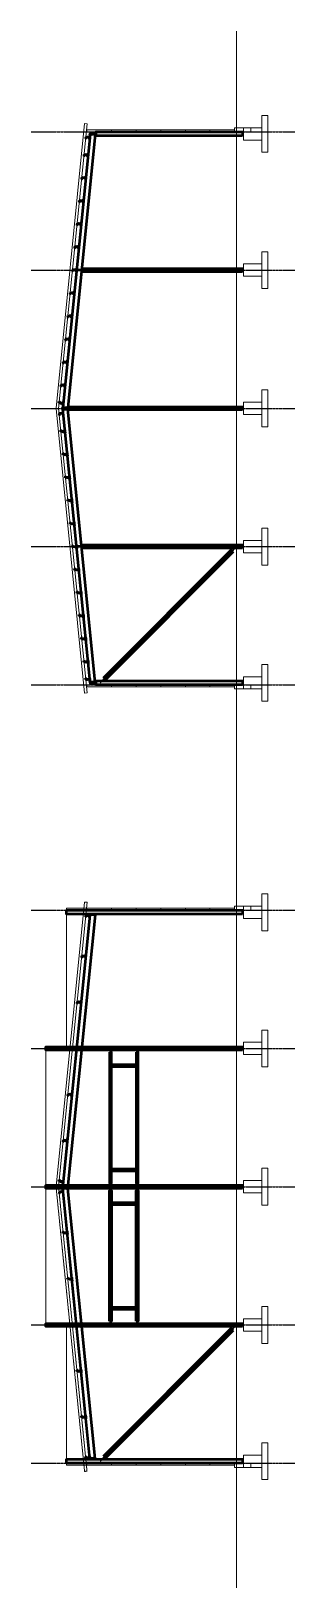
# Model space of a CAD drawing. Header units: millimetres. Extents: x 1117013 to 3394463, y -717780 to -102922.
# Drawn here: x 1313723 to 1326587, y -424129 to -348127 of the extents above; entities that cross this region are included whole.
import ezdxf

# ---------------------------------------------------------------- set-up
doc = ezdxf.new("R2010")
doc.units = ezdxf.units.MM
doc.linetypes.add('невидимая', pattern=[3.65, 2.5, -1.15])
doc.linetypes.add('осевая', pattern=[18.05, 14.6, -1.15, 1.15, -1.15])
for name, color, linetype, lineweight in [('0001-Основная толстая', 7, 'Continuous', 50), ('0002-Основная тонкая 0.35', 8, 'Continuous', 35), ('0003-Основная тонкая 0.13', 9, 'Continuous', 13), ('0004-Осевая', 4, 'осевая', 25), ('0006-Невидимый контур', 8, 'невидимая', 13)]:
    doc.layers.add(name, color=color, linetype=linetype, lineweight=lineweight)

# ---------------------------------------------------------------- blocks, each defined once
blk = doc.blocks.new('CF411500')
for p, q in [((0, 0), (0, 200)), ((0, 200), (76, 200)), ((76, 0), (0, 0)), ((12, 21.5), (12, 178.5)), ((72, 188), (21.5, 188)), ((72, 12), (21.5, 12)), ((76, 200), (76, 192)), ((76, 8), (76, 0))]:
    blk.add_line(p, q)
for centre, radius, start, end in [((21.5, 178.5), 9.5, 90, 180), ((21.5, 21.5), 9.5, 180, 270), ((72, 192), 4, 270, 0), ((72, 8), 4, 0, 90)]:
    blk.add_arc(centre, radius, start, end)
blk = doc.blocks.new('FF835500')
for p, q in [((4, 140), (0, 140)), ((0, 140), (0, 0)), ((0, 0), (90, 0)), ((8, 20), (8, 136)), ((86, 8), (20, 8)), ((90, 4), (90, 0))]:
    blk.add_line(p, q)
for centre, radius, start, end in [((4, 136), 4, 0, 90), ((20, 20), 12, 180, 270), ((86, 4), 4, 0, 90)]:
    blk.add_arc(centre, radius, start, end)

msp = doc.modelspace()

# ---------------------------------------------------------------- linework, layer by layer
at = {"layer": '0001-Основная толстая'}
for points in [[(1316596.1929, -353178.8201), (1315263.6929, -366503.8201)], [(1316847.4398, -353178.8201), (1315514.9398, -366503.8201)], [(1316598.1929, -353158.8201), (1316876.8912, -353158.8201), (1316876.8912, -353178.8201), (1316585.8779, -353178.8201), (1316585.8779, -353158.8201), (1316598.1929, -353158.8201)], [(1324026.1929, -353243.8201), (1316896.8912, -353243.8201), (1316896.8912, -353043.8201), (1324026.1929, -353043.8201), (1324026.1929, -353243.8201)], [(1316185.9398, -359793.8201), (1315934.6929, -359793.8201)], [(1324026.1929, -359873.8201), (1316236.1317, -359873.8201), (1316236.1317, -359713.8201), (1324026.1929, -359713.8201), (1324026.1929, -359873.8201)], [(1315251.8187, -366503.8201), (1315404.3912, -366503.8201), (1315544.3912, -366503.8201), (1315544.3912, -366523.8201), (1315251.8187, -366523.8201), (1315251.8187, -366503.8201)], [(1315251.8187, -366583.8201), (1315404.3912, -366583.8201), (1315544.3912, -366583.8201), (1315544.3912, -366563.8201), (1315251.8187, -366563.8201), (1315251.8187, -366583.8201)], [(1316596.5929, -379912.8201), (1315263.6929, -366583.8201)], [(1316847.8398, -379912.8201), (1315514.9398, -366583.8201)], [(1315564.3912, -366623.8201), (1315544.3912, -366623.8201), (1315544.3912, -366463.8201), (1315564.3912, -366463.8201)], [(1324026.1929, -366623.8201), (1315564.3912, -366623.8201), (1315564.3912, -366463.8201), (1324026.1929, -366463.8201), (1324026.1929, -366623.8201)], [(1316185.9398, -373293.8201), (1315934.6929, -373293.8201)], [(1324026.1929, -373373.8201), (1316236.1317, -373373.8201), (1316236.1317, -373213.8201), (1324026.1929, -373213.8201), (1324026.1929, -373373.8201)], [(1323484.208, -373456.81), (1317230.0158, -379711.0022)], [(1323583.203, -373555.805), (1317329.0108, -379809.9972)], [(1323583.203, -373555.805), (1323484.208, -373456.81)], [(1316598.1929, -379928.8201), (1316876.8912, -379928.8201), (1316876.8912, -379912.8201), (1316585.8779, -379912.8201), (1316585.8779, -379928.8201), (1316598.1929, -379928.8201)], [(1324026.1929, -380043.8201), (1316896.8912, -380043.8201), (1316896.8912, -379843.8201), (1324026.1929, -379843.8201), (1324026.1929, -380043.8201)], [(1317230.0158, -379711.0022), (1317329.0108, -379809.9972)], [(1316587.2354, -391269.4183), (1315267.6929, -404464.8436)], [(1324026.1929, -391244.8436), (1315446.1929, -391244.8436), (1315446.1929, -391044.8436), (1324026.1929, -391044.8436), (1324026.1929, -391244.8436)], [(1316838.4823, -391269.4183), (1316193.9398, -397714.8436)], [(1316838.4823, -391269.4183), (1316587.2354, -391269.4183)], [(1314396.001, -397794.8436), (1315934.6929, -397794.8436)], [(1324026.1929, -397874.8436), (1314446.1929, -397874.8436), (1314446.1929, -397714.8436), (1324026.1929, -397714.8436), (1324026.1929, -397874.8436)], [(1316177.9398, -397874.8436), (1315518.9398, -404464.8436)], [(1317546.1929, -397974.8436), (1317546.1929, -404364.8436), (1317646.1929, -404364.8436), (1317646.1929, -397974.8436), (1317546.1929, -397974.8436)], [(1318846.1929, -397974.8436), (1318846.1929, -404364.8436), (1318946.1929, -404364.8436), (1318946.1929, -397974.8436), (1318846.1929, -397974.8436)], [(1317646.1929, -398569.8436), (1318846.1929, -398569.8436)], [(1317646.1929, -398669.8436), (1318846.1929, -398669.8436)], [(1317646.1929, -403669.8436), (1318846.1929, -403669.8436)], [(1317646.1929, -403769.8436), (1318846.1929, -403769.8436)], [(1324026.1929, -404624.8436), (1314446.1929, -404624.8436), (1314446.1929, -404464.8436), (1324026.1929, -404464.8436), (1324026.1929, -404624.8436)], [(1316586.6789, -417814.7036), (1315267.6929, -404624.8436)], [(1316177.9398, -411214.8436), (1315518.9398, -404624.8436)], [(1317546.1929, -411114.8436), (1317546.1929, -404724.8436), (1317646.1929, -404724.8436), (1317646.1929, -411114.8436), (1317546.1929, -411114.8436)], [(1318846.1929, -411114.8436), (1318846.1929, -404724.8436), (1318946.1929, -404724.8436), (1318946.1929, -411114.8436), (1318846.1929, -411114.8436)], [(1317646.1929, -405319.8436), (1318846.1929, -405319.8436)], [(1317646.1929, -405419.8436), (1318846.1929, -405419.8436)], [(1317646.1929, -410419.8436), (1318846.1929, -410419.8436)], [(1317646.1929, -410519.8436), (1318846.1929, -410519.8436)], [(1324026.1929, -411374.8436), (1314446.1929, -411374.8436), (1314446.1929, -411214.8436), (1324026.1929, -411214.8436), (1324026.1929, -411374.8436)], [(1316185.9398, -411294.8436), (1315934.6929, -411294.8436)], [(1316837.9258, -417814.7036), (1316193.9398, -411374.8436)], [(1323484.208, -411457.8336), (1317230.0158, -417712.0258)], [(1323583.203, -411556.8285), (1317329.0108, -417811.0207)], [(1323583.203, -411556.8285), (1323484.208, -411457.8336)], [(1324026.1929, -418044.8436), (1315446.1929, -418044.8436), (1315446.1929, -417844.8436), (1324026.1929, -417844.8436), (1324026.1929, -418044.8436)], [(1316837.9258, -417814.7036), (1316586.6789, -417814.7036)], [(1317230.0158, -417712.0258), (1317329.0108, -417811.0207)]]:
    msp.add_lwpolyline(points, dxfattribs=at)
at = {"layer": '0002-Основная тонкая 0.35'}
for points in [[(1316585.8779, -353138.8201), (1316585.8779, -353118.8201), (1316856.8912, -353043.8201)], [(1316585.8779, -353138.8201), (1316876.8912, -353138.8201), (1316876.8912, -353148.8201), (1316585.8779, -353148.8201), (1316585.8779, -353138.8201)], [(1316842.412, -353138.8201), (1316876.8912, -353116.652)], [(1316876.8912, -353043.8201), (1316856.8912, -353043.8201)], [(1316896.8912, -353043.8201), (1316896.8912, -353243.8201), (1316876.8912, -353243.8201), (1316876.8912, -353043.8201), (1316896.8912, -353043.8201)], [(1315251.8187, -366548.8201), (1315544.3912, -366548.8201), (1315544.3912, -366538.8201), (1315251.8187, -366538.8201), (1315251.8187, -366548.8201)], [(1315564.3912, -366548.8201), (1315694.3912, -366548.8201), (1315694.3912, -366538.8201), (1315564.3912, -366538.8201), (1315564.3912, -366548.8201)], [(1316585.8779, -379948.8201), (1316876.8912, -379948.8201), (1316876.8912, -379938.8201), (1316585.8779, -379938.8201), (1316585.8779, -379948.8201)], [(1316585.8779, -379948.8201), (1316585.8779, -379968.8201), (1316856.8912, -380043.8201)], [(1316842.412, -379948.8201), (1316876.8912, -379970.9882)], [(1316896.8912, -380043.8201), (1316896.8912, -379843.8201), (1316876.8912, -379843.8201), (1316876.8912, -380043.8201), (1316896.8912, -380043.8201)], [(1316876.8912, -380043.8201), (1316856.8912, -380043.8201)], [(1315426.1929, -418044.8436), (1315406.1929, -418044.8436)]]:
    msp.add_lwpolyline(points, dxfattribs=at)
at = {"layer": '0003-Основная тонкая 0.13'}
for p, q in [((1323746.1929, -348127.0351), (1323746.1929, -386128.0586)), ((1323746.1929, -386128.0586), (1323746.1929, -424129.0822))]:
    msp.add_line(p, q, dxfattribs=at)
msp.add_xline((1309269.5528, -628011.5246), (0, -1), dxfattribs=at)
for points in [[(1316447.5014, -352655.7605), (1316328.0969, -352643.8201), (1314939.2909, -366531.8796), (1315058.6954, -366543.8201), (1316447.5014, -352655.7605)], [(1324976.1929, -352243.8201), (1324976.1929, -354043.8201), (1325276.1929, -354043.8201), (1325276.1929, -352243.8201), (1324976.1929, -352243.8201)], [(1317646.1929, -352943.8201), (1316446.1929, -352943.8201), (1316446.1929, -353043.8201), (1317646.1929, -353043.8201), (1317646.1929, -352943.8201)], [(1318846.1929, -352943.8201), (1317646.1929, -352943.8201), (1317646.1929, -353043.8201), (1318846.1929, -353043.8201), (1318846.1929, -352943.8201)], [(1320046.1929, -352943.8201), (1318846.1929, -352943.8201), (1318846.1929, -353043.8201), (1320046.1929, -353043.8201), (1320046.1929, -352943.8201)], [(1321246.1929, -352943.8201), (1320046.1929, -352943.8201), (1320046.1929, -353043.8201), (1321246.1929, -353043.8201), (1321246.1929, -352943.8201)], [(1322446.1929, -352943.8201), (1321246.1929, -352943.8201), (1321246.1929, -353043.8201), (1322446.1929, -353043.8201), (1322446.1929, -352943.8201)], [(1323646.1929, -352943.8201), (1322446.1929, -352943.8201), (1322446.1929, -353043.8201), (1323646.1929, -353043.8201), (1323646.1929, -352943.8201)], [(1324076.1929, -352843.8201), (1324076.1929, -353443.8201), (1324976.1929, -353443.8201), (1324976.1929, -352843.8201), (1324076.1929, -352843.8201)], [(1324976.1929, -360693.8201), (1324976.1929, -358893.8201), (1325276.1929, -358893.8201), (1325276.1929, -360693.8201), (1324976.1929, -360693.8201)], [(1324076.1929, -360093.8201), (1324076.1929, -359493.8201), (1324976.1929, -359493.8201), (1324976.1929, -360093.8201), (1324076.1929, -360093.8201)], [(1324076.1929, -366843.8201), (1324076.1929, -366243.8201), (1324976.1929, -366243.8201), (1324976.1929, -366843.8201), (1324076.1929, -366843.8201)], [(1324976.1929, -367443.8201), (1324976.1929, -365643.8201), (1325276.1929, -365643.8201), (1325276.1929, -367443.8201), (1324976.1929, -367443.8201)], [(1316447.5014, -380431.8796), (1316328.0969, -380443.8201), (1314939.2909, -366555.7605), (1315058.6954, -366543.8201), (1316447.5014, -380431.8796)], [(1324976.1929, -374193.8201), (1324976.1929, -372393.8201), (1325276.1929, -372393.8201), (1325276.1929, -374193.8201), (1324976.1929, -374193.8201)], [(1324076.1929, -373593.8201), (1324076.1929, -372993.8201), (1324976.1929, -372993.8201), (1324976.1929, -373593.8201), (1324076.1929, -373593.8201)], [(1324976.1929, -380843.8201), (1324976.1929, -379043.8201), (1325276.1929, -379043.8201), (1325276.1929, -380843.8201), (1324976.1929, -380843.8201)], [(1324076.1929, -380243.8201), (1324076.1929, -379643.8201), (1324976.1929, -379643.8201), (1324976.1929, -380243.8201), (1324076.1929, -380243.8201)], [(1317646.1929, -380143.8201), (1316446.1929, -380143.8201), (1316446.1929, -380043.8201), (1317646.1929, -380043.8201), (1317646.1929, -380143.8201)], [(1318846.1929, -380143.8201), (1317646.1929, -380143.8201), (1317646.1929, -380043.8201), (1318846.1929, -380043.8201), (1318846.1929, -380143.8201)], [(1320046.1929, -380143.8201), (1318846.1929, -380143.8201), (1318846.1929, -380043.8201), (1320046.1929, -380043.8201), (1320046.1929, -380143.8201)], [(1321246.1929, -380143.8201), (1320046.1929, -380143.8201), (1320046.1929, -380043.8201), (1321246.1929, -380043.8201), (1321246.1929, -380143.8201)], [(1322446.1929, -380143.8201), (1321246.1929, -380143.8201), (1321246.1929, -380043.8201), (1322446.1929, -380043.8201), (1322446.1929, -380143.8201)], [(1323646.1929, -380143.8201), (1322446.1929, -380143.8201), (1322446.1929, -380043.8201), (1323646.1929, -380043.8201), (1323646.1929, -380143.8201)], [(1316447.5014, -390656.7841), (1316328.0969, -390644.8436), (1314939.2909, -404532.9032), (1315058.6954, -404544.8436), (1316447.5014, -390656.7841)], [(1324976.1929, -390244.8436), (1324976.1929, -392044.8436), (1325276.1929, -392044.8436), (1325276.1929, -390244.8436), (1324976.1929, -390244.8436)], [(1316446.1929, -390944.8436), (1315446.1929, -390944.8436), (1315446.1929, -391044.8436), (1316446.1929, -391044.8436), (1316446.1929, -390944.8436)], [(1317646.1929, -390944.8436), (1316446.1929, -390944.8436), (1316446.1929, -391044.8436), (1317646.1929, -391044.8436), (1317646.1929, -390944.8436)], [(1318846.1929, -390944.8436), (1317646.1929, -390944.8436), (1317646.1929, -391044.8436), (1318846.1929, -391044.8436), (1318846.1929, -390944.8436)], [(1320046.1929, -390944.8436), (1318846.1929, -390944.8436), (1318846.1929, -391044.8436), (1320046.1929, -391044.8436), (1320046.1929, -390944.8436)], [(1321246.1929, -390944.8436), (1320046.1929, -390944.8436), (1320046.1929, -391044.8436), (1321246.1929, -391044.8436), (1321246.1929, -390944.8436)], [(1322446.1929, -390944.8436), (1321246.1929, -390944.8436), (1321246.1929, -391044.8436), (1322446.1929, -391044.8436), (1322446.1929, -390944.8436)], [(1323646.1929, -390944.8436), (1322446.1929, -390944.8436), (1322446.1929, -391044.8436), (1323646.1929, -391044.8436), (1323646.1929, -390944.8436)], [(1324076.1929, -390844.8436), (1324076.1929, -391444.8436), (1324976.1929, -391444.8436), (1324976.1929, -390844.8436), (1324076.1929, -390844.8436)], [(1324976.1929, -398694.8436), (1324976.1929, -396894.8436), (1325276.1929, -396894.8436), (1325276.1929, -398694.8436), (1324976.1929, -398694.8436)], [(1324076.1929, -398094.8436), (1324076.1929, -397494.8436), (1324976.1929, -397494.8436), (1324976.1929, -398094.8436), (1324076.1929, -398094.8436)], [(1324076.1929, -404844.8436), (1324076.1929, -404244.8436), (1324976.1929, -404244.8436), (1324976.1929, -404844.8436), (1324076.1929, -404844.8436)], [(1324976.1929, -405444.8436), (1324976.1929, -403644.8436), (1325276.1929, -403644.8436), (1325276.1929, -405444.8436), (1324976.1929, -405444.8436)], [(1324976.1929, -412194.8436), (1324976.1929, -410394.8436), (1325276.1929, -410394.8436), (1325276.1929, -412194.8436), (1324976.1929, -412194.8436)], [(1324076.1929, -411594.8436), (1324076.1929, -410994.8436), (1324976.1929, -410994.8436), (1324976.1929, -411594.8436), (1324076.1929, -411594.8436)], [(1324976.1929, -418844.8436), (1324976.1929, -417044.8436), (1325276.1929, -417044.8436), (1325276.1929, -418844.8436), (1324976.1929, -418844.8436)], [(1324076.1929, -418244.8436), (1324076.1929, -417644.8436), (1324976.1929, -417644.8436), (1324976.1929, -418244.8436), (1324076.1929, -418244.8436)], [(1316446.1929, -418144.8436), (1315446.1929, -418144.8436), (1315446.1929, -418044.8436), (1316446.1929, -418044.8436), (1316446.1929, -418144.8436)], [(1317646.1929, -418144.8436), (1316446.1929, -418144.8436), (1316446.1929, -418044.8436), (1317646.1929, -418044.8436), (1317646.1929, -418144.8436)], [(1318846.1929, -418144.8436), (1317646.1929, -418144.8436), (1317646.1929, -418044.8436), (1318846.1929, -418044.8436), (1318846.1929, -418144.8436)], [(1320046.1929, -418144.8436), (1318846.1929, -418144.8436), (1318846.1929, -418044.8436), (1320046.1929, -418044.8436), (1320046.1929, -418144.8436)], [(1321246.1929, -418144.8436), (1320046.1929, -418144.8436), (1320046.1929, -418044.8436), (1321246.1929, -418044.8436), (1321246.1929, -418144.8436)], [(1322446.1929, -418144.8436), (1321246.1929, -418144.8436), (1321246.1929, -418044.8436), (1322446.1929, -418044.8436), (1322446.1929, -418144.8436)], [(1323646.1929, -418144.8436), (1322446.1929, -418144.8436), (1322446.1929, -418044.8436), (1323646.1929, -418044.8436), (1323646.1929, -418144.8436)]]:
    msp.add_lwpolyline(points, dxfattribs=at)
for points in [[(1323646.1929, -353043.8201), (1324446.1929, -353043.8201), (1324446.1929, -352843.8201), (1323646.1929, -352843.8201)], [(1323646.1929, -380043.8201), (1324446.1929, -380043.8201), (1324446.1929, -380243.8201), (1323646.1929, -380243.8201)], [(1323646.1929, -391044.8436), (1324446.1929, -391044.8436), (1324446.1929, -390844.8436), (1323646.1929, -390844.8436)], [(1323646.1929, -418044.8436), (1324446.1929, -418044.8436), (1324446.1929, -418244.8436), (1323646.1929, -418244.8436)]]:
    msp.add_lwpolyline(points, close=True, dxfattribs=at)
at = {"layer": '0004-Осевая'}
for points in [[(1313722.9092, -353043.8201), (1326586.7265, -353043.8201)], [(1313722.9092, -359793.8201), (1326586.7265, -359793.8201)], [(1313722.9092, -366543.8201), (1326586.7265, -366543.8201)], [(1313722.9092, -373293.8201), (1326586.7265, -373293.8201)], [(1323746.1929, -373293.8201), (1317091.0699, -379948.9431)], [(1313722.9092, -380043.8201), (1326586.7265, -380043.8201)], [(1313722.9092, -391044.8436), (1326586.7265, -391044.8436)], [(1313722.9092, -397794.8436), (1326586.7265, -397794.8436)], [(1313722.9092, -404544.8436), (1326586.7265, -404544.8436)], [(1313722.9092, -411294.8436), (1326586.7265, -411294.8436)], [(1323746.1929, -411294.8436), (1317091.0699, -417949.9667)], [(1313722.9092, -418044.8436), (1326586.7265, -418044.8436)]]:
    msp.add_lwpolyline(points, dxfattribs=at)
at = {"layer": '0006-Невидимый контур'}
for points in [[(1316446.1929, -418144.8436), (1315446.1929, -418144.8436), (1315446.1929, -411374.8436), (1314446.1929, -411374.8436), (1314446.1929, -404544.8436), (1314446.1929, -397714.8436), (1315446.1929, -397714.8436), (1315446.1929, -390944.8436), (1316446.1929, -390944.8436)], [(1316447.5014, -418432.9032), (1316328.0969, -418444.8436), (1314939.2909, -404556.7841), (1315058.6954, -404544.8436), (1316447.5014, -418432.9032)]]:
    msp.add_lwpolyline(points, dxfattribs=at)

# ---------------------------------------------------------------- block references
at = {"layer": '0001-Основная толстая', "xscale": -1}
for name, p, rotation in [('CF411500', (1316582.2376, -353318.3734), 84.28940686249058), ('CF411500', (1316497.1929, -354168.8201), 84.28940686249058), ('CF411500', (1316384.6929, -355293.8201), 84.28940686249058), ('CF411500', (1316272.1929, -356418.8201), 84.28940686249058), ('CF411500', (1316159.6929, -357543.8201), 84.28940686249058), ('CF411500', (1316047.1929, -358668.8201), 84.28940686249058), ('CF411500', (1315934.6929, -359793.8201), 84.28940686249058), ('CF411500', (1315822.1929, -360918.8201), 84.28940686249058), ('CF411500', (1315709.6929, -362043.8201), 84.28940686249058), ('CF411500', (1315597.1929, -363168.8201), 84.28940686249058), ('CF411500', (1315484.6929, -364293.8201), 84.28940686249058), ('CF411500', (1315372.1929, -365418.8201), 84.28940686249058), ('FF835500', (1315283.5937, -366304.8126), 84.28940686171703), ('CF411500', (1315283.5937, -366782.8275), 95.71059313760944), ('FF835500', (1315372.1929, -367668.8201), 95.7105931368358), ('FF835500', (1315484.6929, -368793.8201), 95.7105931368358), ('FF835500', (1315597.1929, -369918.8201), 95.7105931368358), ('FF835500', (1315709.6929, -371043.8201), 95.7105931368358), ('FF835500', (1315822.1929, -372168.8201), 95.7105931368358), ('FF835500', (1315934.6929, -373293.8201), 95.7105931368358), ('FF835500', (1316047.1929, -374418.8201), 95.7105931368358), ('FF835500', (1316159.6929, -375543.8201), 95.7105931368358), ('FF835500', (1316272.1929, -376668.8201), 95.7105931368358), ('FF835500', (1316384.6929, -377793.8201), 95.7105931368358), ('FF835500', (1316497.1929, -378918.8201), 95.7105931368358), ('FF835500', (1316582.2376, -379769.2667), 95.7105931368358), ('CF411500', (1316582.2376, -391319.397), 84.28940686249058), ('CF411500', (1316384.6929, -393294.8436), 84.28940686249058), ('CF411500', (1316159.6929, -395544.8436), 84.28940686249058), ('CF411500', (1315709.6929, -400044.8436), 84.28940686249058), ('CF411500', (1315484.6929, -402294.8436), 84.28940686249058), ('FF835500', (1315283.5937, -404305.8362), 84.28940686171703), ('CF411500', (1315283.5937, -404783.8511), 95.71059313760944), ('FF835500', (1315484.6929, -406794.8436), 95.7105931368358), ('FF835500', (1315709.6929, -409044.8436), 95.7105931368358), ('FF835500', (1316159.6929, -413544.8436), 95.7105931368358), ('FF835500', (1316384.6929, -415794.8436), 95.7105931368358), ('FF835500', (1316582.2376, -417770.2903), 95.7105931368358)]:
    msp.add_blockref(name, p, dxfattribs=dict(at, rotation=rotation))
at = {"layer": '0001-Основная толстая'}
for name, p, rotation in [('FF835500', (1316582.2376, -353318.3734), 84.28940686316419), ('FF835500', (1316497.1929, -354168.8201), 84.28940686316419), ('FF835500', (1316384.6929, -355293.8201), 84.28940686316419), ('FF835500', (1316272.1929, -356418.8201), 84.28940686316419), ('FF835500', (1316159.6929, -357543.8201), 84.28940686316419), ('FF835500', (1316047.1929, -358668.8201), 84.28940686316419), ('FF835500', (1315934.6929, -359793.8201), 84.28940686316419), ('FF835500', (1315822.1929, -360918.8201), 84.28940686316419), ('FF835500', (1315709.6929, -362043.8201), 84.28940686316419), ('FF835500', (1315597.1929, -363168.8201), 84.28940686316419), ('FF835500', (1315484.6929, -364293.8201), 84.28940686316419), ('FF835500', (1315372.1929, -365418.8201), 84.28940686316419), ('CF411500', (1315283.5937, -366304.8126), 84.28940686239059), ('FF835500', (1315283.5937, -366782.8275), 95.71059313828296), ('CF411500', (1315372.1929, -367668.8201), 95.71059313750939), ('CF411500', (1315484.6929, -368793.8201), 95.71059313750939), ('CF411500', (1315597.1929, -369918.8201), 95.71059313750939), ('CF411500', (1315709.6929, -371043.8201), 95.71059313750939), ('CF411500', (1315822.1929, -372168.8201), 95.71059313750939), ('CF411500', (1315934.6929, -373293.8201), 95.71059313750939), ('CF411500', (1316047.1929, -374418.8201), 95.71059313750939), ('CF411500', (1316159.6929, -375543.8201), 95.71059313750939), ('CF411500', (1316272.1929, -376668.8201), 95.71059313750939), ('CF411500', (1316384.6929, -377793.8201), 95.71059313750939), ('CF411500', (1316497.1929, -378918.8201), 95.71059313750939), ('CF411500', (1316582.2376, -379769.2667), 95.71059313750939), ('FF835500', (1316582.2376, -391319.397), 84.28940686316419), ('FF835500', (1316384.6929, -393294.8436), 84.28940686316419), ('FF835500', (1316159.6929, -395544.8436), 84.28940686316419), ('FF835500', (1315709.6929, -400044.8436), 84.28940686316419), ('FF835500', (1315484.6929, -402294.8436), 84.28940686316419), ('CF411500', (1315283.5937, -404305.8362), 84.28940686239059), ('FF835500', (1315283.5937, -404783.8511), 95.71059313828296), ('CF411500', (1315484.6929, -406794.8436), 95.71059313750939), ('CF411500', (1315709.6929, -409044.8436), 95.71059313750939), ('CF411500', (1316159.6929, -413544.8436), 95.71059313750939), ('CF411500', (1316384.6929, -415794.8436), 95.71059313750939), ('CF411500', (1316582.2376, -417770.2903), 95.71059313750939)]:
    msp.add_blockref(name, p, dxfattribs=dict(at, rotation=rotation))
at = {"layer": '0003-Основная тонкая 0.13', "xscale": -1, "rotation": 84.28940686249058}
msp.add_blockref('CF411500', (1315934.6929, -397794.8436), dxfattribs=at)
at = {"layer": '0003-Основная тонкая 0.13', "rotation": 95.71059313750939}
msp.add_blockref('CF411500', (1315934.6929, -411294.8436), dxfattribs=at)

doc.saveas('drawing.dxf')
